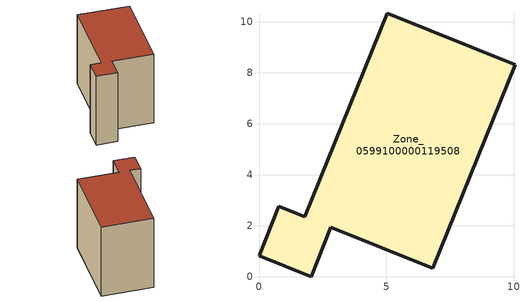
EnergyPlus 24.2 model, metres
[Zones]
Zone_0599100000119508
 floor ground (C_G): 2.04,0 0,0.82 0.77,2.75 1.79,2.34 5.03,10.32 10.04,8.3 6.81,0.32 2.81,1.93 z0
 wall outside (C_F): 1.79,2.34 0.77,2.75 0,0.82 2.04,0 2.81,1.93 6.81,0.32 10.04,8.3 5.03,10.32 1.79,2.34 z0:8.32
 roof outside (C_R): 10.04,8.3 5.03,10.32 1.79,2.34 0.77,2.75 0,0.82 2.04,0 2.81,1.93 6.81,0.32 z8.32
[BUILDING]
Pand.0599100000119508: North Axis=0; Terrain=City; Loads Convergence Tolerance Value=0.04; Temperature Convergence Tolerance Value=0.4; Solar Distribution=FullExterior; Maximum Number of Warmup Days=25; Minimum Number of Warmup Days=1
[Site:Location]
Rotterdam.The.Hague.AP_ZH_NLD Design_Conditions: Latitude=51.96; Longitude=4.45; Time Zone=1; Elevation=-4.5
[SITE:GROUNDTEMPERATURE:BUILDINGSURFACE]
18, 18, 18, 18, 18, 18, 18, 18, 18, 18, 18, 18
[MATERIAL] Thermal Absorptance=0.9; Solar Absorptance=0.7; Visible Absorptance=0.7
Name | Roughness | Thickness | Conductivity | Density | Specific Heat
G.TI.1975-1991 | MediumSmooth | 0.15 | 0.288461 | 540 | 1210
F.TI.1975-1991 | Rough | 0.3 | 0.230769 | 1920 | 840
R.TI.1975-1991 | MediumRough | 0.2 | 0.153846 | 1500 | 1000
[CONSTRUCTION]
C_G: G.TI.1975-1991
C_F: F.TI.1975-1991
C_R: R.TI.1975-1991
[ZONE]
Zone_0599100000119508: Type=1; Multiplier=1; Ceiling Height=Autocalculate; Volume=Autocalculate; Floor Area=autocalculate; Part of Total Floor Area=Yes
[ZONEINFILTRATION:DESIGNFLOWRATE]
Infil_Zone_0599100000119508: Zone or ZoneList or Space or SpaceList=Zone_0599100000119508; Schedule=AlwaysOn; Design Flow Rate Calculation Method=Flow/Area; Flow Rate per Floor Area=0.003; Constant Term Coefficient=1; Temperature Term Coefficient=0; Velocity Term Coefficient=0; Velocity Squared Term Coefficient=0
[HVACTEMPLATE:ZONE:IDEALLOADSAIRSYSTEM]
Zone_0599100000119508: Maximum Heating Supply Air Temperature=50; Minimum Cooling Supply Air Temperature=13; Maximum Heating Supply Air Humidity Ratio=0.0156; Minimum Cooling Supply Air Humidity Ratio=0.0077; Heating Limit=NoLimit; Cooling Limit=NoLimit; Dehumidification Control Type=ConstantSensibleHeatRatio; Cooling Sensible Heat Ratio=0.7; Dehumidification Setpoint=60; Humidification Control Type=None; Humidification Setpoint=30; Outdoor Air Method=None; Outdoor Air Flow Rate per Person=0.00944; Outdoor Air Flow Rate per Zone Floor Area=0; Outdoor Air Flow Rate per Zone=0; Demand Controlled Ventilation Type=None; Outdoor Air Economizer Type=NoEconomizer; Heat Recovery Type=None; Sensible Heat Recovery Effectiveness=0.7; Latent Heat Recovery Effectiveness=0.65
[ZONECONTROL:THERMOSTAT]
ThermostatControl_Zone_0599100000119508: Zone or ZoneList=Zone_0599100000119508; Control Type Schedule=DualSetpointControlType; Control 1=Thermostat_Zone_0599100000119508; Temperature Difference Between Cutout And Setpoint=0
[THERMOSTATSETPOINT:DUALSETPOINT]
Thermostat_Zone_0599100000119508: Heating Setpoint Temperature Schedule=HeatingSetpoint_Zone_0599100000119508; Cooling Setpoint Temperature Schedule=CoolingSetpoint_Zone_0599100000119508
[SCHEDULE:COMPACT]
HeatingSetpoint_Zone_0599100000119508: Through: 12/31, For: AllDays, Until: 24:00, 21
CoolingSetpoint_Zone_0599100000119508: Through: 12/31, For: AllDays, Until: 24:00, 24
DualSetpointControlType: Through: 12/31, For: AllDays, Until: 24:00, 4
AlwaysOn: Through: 12/31, For: AllDays, Until: 24:00, 1
